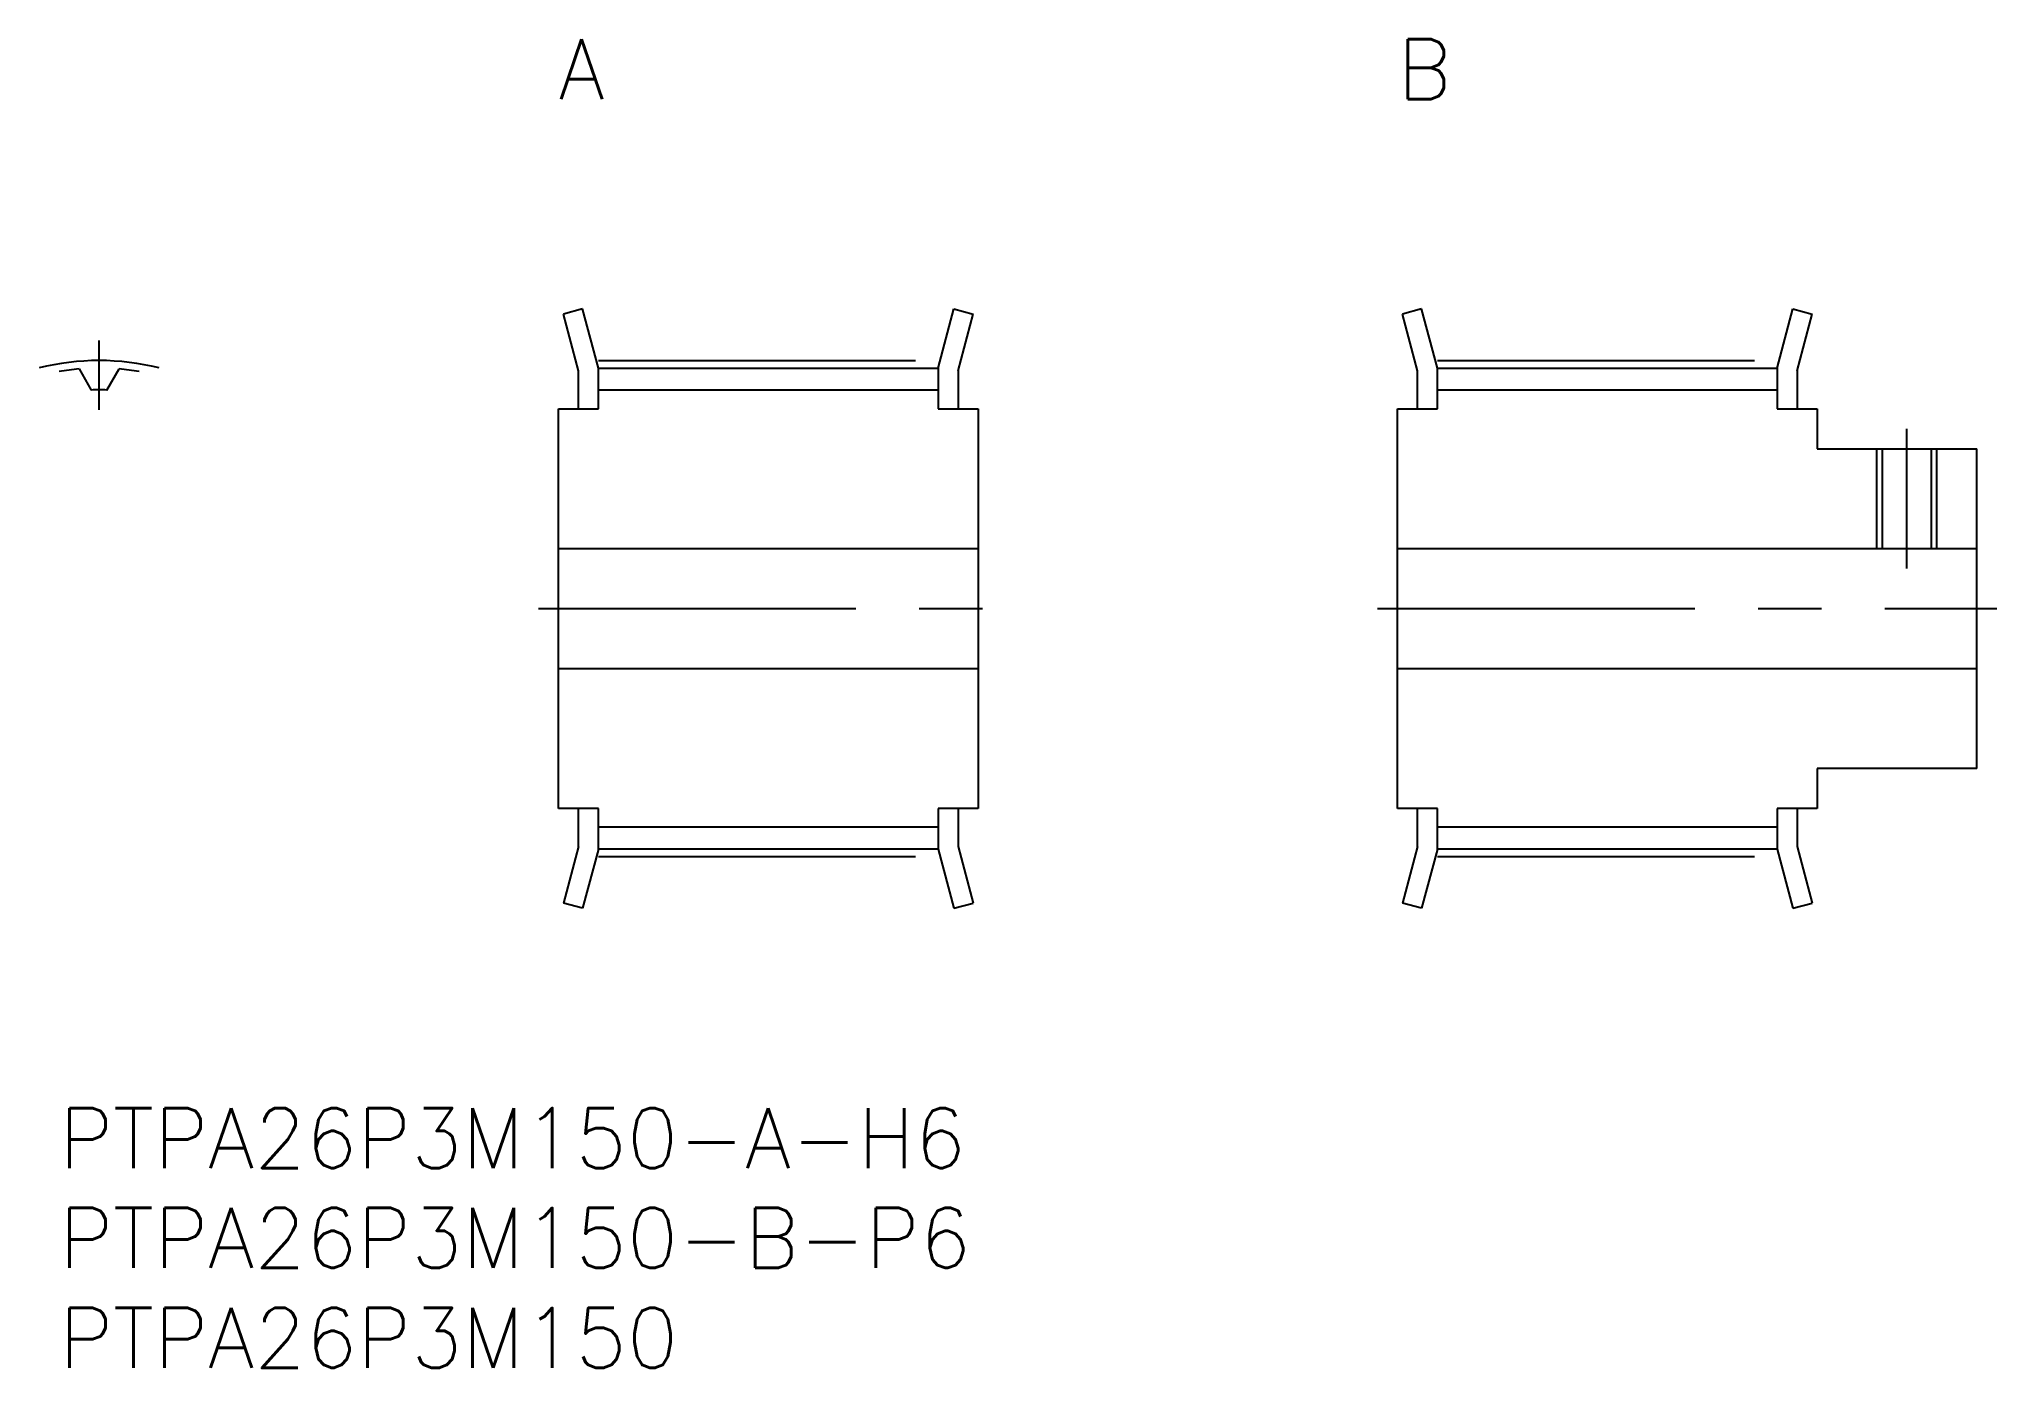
# Model space of a CAD drawing. Extents: x -1 to 97, y -12.9 to 53.6.
import ezdxf

# ---------------------------------------------------------------- set-up
doc = ezdxf.new("R2010")
doc.units = 0
doc.header["$LTSCALE"] = 0.5
doc.linetypes.add('CENTER', pattern=[50.8, 31.75, -6.35, 6.35, -6.35])
for name, color, linetype in [('MSM_CENTER', 1, 'CENTER'), ('MSM_CONTINUOUS', 7, 'CONTINUOUS'), ('MSM_NARROW', 5, 'CONTINUOUS'), ('MSM_PART_NUMBER', 7, 'CONTINUOUS')]:
    doc.layers.add(name, color=color, linetype=linetype)
doc.styles.get("Standard").update_dxf_attribs({"font": 'txt.shx', "height": 3, "bigfont": 'bigfont.shx'})

# ---------------------------------------------------------------- blocks, each defined once
blk = doc.blocks.new('*U41')
at = {"layer": 'MSM_PART_NUMBER'}
blk.add_text('PTPA26P3M150-B-P6', height=3, dxfattribs=at).set_placement((0, -7.883))
blk = doc.blocks.new('*U42')
at = {"layer": 'MSM_PART_NUMBER'}
blk.add_text('PTPA26P3M150', height=3, dxfattribs=at).set_placement((0, -12.883))
blk = doc.blocks.new('*U43')
at = {"layer": 'MSM_PART_NUMBER'}
blk.add_text('PTPA26P3M150-A-H6', height=3, dxfattribs=at).set_placement((0, -2.883))
blk = doc.blocks.new('*U44')
at = {"layer": 'MSM_PART_NUMBER'}
blk.add_text('A', height=3, dxfattribs=at).set_placement((25, 50.617))
blk = doc.blocks.new('*U45')
at = {"layer": 'MSM_PART_NUMBER'}
blk.add_text('B', height=3, dxfattribs=at).set_placement((67, 50.617))

msp = doc.modelspace()

# ---------------------------------------------------------------- linework, layer by layer
at = {"layer": 'MSM_CENTER'}
for p, q in [((2, 35.062), (2, 38.532)), ((26.998, 37.532), (44.002, 37.532)), ((68.998, 37.532), (86.002, 37.532)), ((92.5, 27.117), (92.5, 34.117)), ((24, 25.117), (47, 25.117)), ((66, 25.117), (97, 25.117)), ((26.998, 12.702), (44.002, 12.702)), ((68.998, 12.702), (86.002, 12.702))]:
    msp.add_line(p, q, dxfattribs=at)
msp.add_arc((2, 25.117), 12.415, 76.01646, 103.98354, dxfattribs=at)
at = {"layer": 'MSM_CONTINUOUS'}
for p, q in [((26.206, 40.117), (25.24, 39.858)), ((26, 37.02), (25.24, 39.858)), ((27, 37.152), (26.206, 40.117)), ((44, 37.152), (44.794, 40.117)), ((44.794, 40.117), (45.76, 39.858)), ((45, 37.02), (45.76, 39.858)), ((68.206, 40.117), (67.24, 39.858)), ((68, 37.02), (67.24, 39.858)), ((69, 37.152), (68.206, 40.117)), ((86, 37.152), (86.794, 40.117)), ((86.794, 40.117), (87.76, 39.858)), ((87, 37.02), (87.76, 39.858)), ((1, 37.11), (1.609, 36.055)), ((2.391, 36.055), (3, 37.11)), ((26, 35.117), (26, 37.02)), ((27, 35.117), (27, 37.152)), ((27, 37.152), (44, 37.152)), ((44, 37.152), (44, 35.117)), ((45, 37.02), (45, 35.117)), ((68, 35.117), (68, 37.02)), ((69, 35.117), (69, 37.152)), ((69, 37.152), (86, 37.152)), ((86, 37.152), (86, 35.117)), ((87, 37.02), (87, 35.117)), ((27, 36.062), (44, 36.062)), ((69, 36.062), (86, 36.062)), ((25, 15.117), (25, 35.117)), ((25, 35.117), (27, 35.117)), ((44, 35.117), (46, 35.117)), ((46, 35.117), (46, 15.117)), ((67, 15.117), (67, 35.117)), ((67, 35.117), (69, 35.117)), ((86, 35.117), (88, 35.117)), ((88, 35.117), (88, 33.117)), ((88, 33.117), (96, 33.117)), ((91.27, 28.117), (91.27, 33.117)), ((93.729, 28.117), (93.729, 33.117)), ((96, 17.117), (96, 33.117)), ((25, 28.117), (46, 28.117)), ((67, 28.117), (96, 28.117)), ((25, 22.117), (46, 22.117)), ((67, 22.117), (96, 22.117)), ((88, 17.117), (88, 15.117)), ((96, 17.117), (88, 17.117)), ((27, 15.117), (25, 15.117)), ((26, 13.214), (26, 15.117)), ((27, 13.082), (27, 15.117)), ((44, 15.117), (44, 13.082)), ((46, 15.117), (44, 15.117)), ((45, 15.117), (45, 13.214)), ((69, 15.117), (67, 15.117)), ((68, 13.214), (68, 15.117)), ((69, 13.082), (69, 15.117)), ((86, 15.117), (86, 13.082)), ((88, 15.117), (86, 15.117)), ((87, 15.117), (87, 13.214)), ((44, 14.172), (27, 14.172)), ((86, 14.172), (69, 14.172)), ((26, 13.214), (25.24, 10.376)), ((27, 13.082), (26.206, 10.117)), ((44, 13.082), (27, 13.082)), ((44, 13.082), (44.794, 10.117)), ((45, 13.214), (45.76, 10.376)), ((68, 13.214), (67.24, 10.376)), ((69, 13.082), (68.206, 10.117)), ((86, 13.082), (69, 13.082)), ((86, 13.082), (86.794, 10.117)), ((87, 13.214), (87.76, 10.376)), ((26.206, 10.117), (25.24, 10.376)), ((44.794, 10.117), (45.76, 10.376)), ((68.206, 10.117), (67.24, 10.376)), ((86.794, 10.117), (87.76, 10.376))]:
    msp.add_line(p, q, dxfattribs=at)
for radius, start, end in [(12.035, 94.76626, 99.5659), (12.035, 80.4341, 85.23374), (10.945, 87.95061, 92.04939)]:
    msp.add_arc((2, 25.117), radius, start, end, dxfattribs=at)
at = {"layer": 'MSM_NARROW'}
for p, q in [((91, 28.117), (91, 33.117)), ((94, 28.117), (94, 33.117))]:
    msp.add_line(p, q, dxfattribs=at)

# ---------------------------------------------------------------- block references
at = {"layer": 'MSM_CONTINUOUS'}
for name in ['*U44', '*U45', '*U43', '*U41', '*U42']:
    msp.add_blockref(name, (0, 0), dxfattribs=at)

doc.saveas('drawing.dxf')
